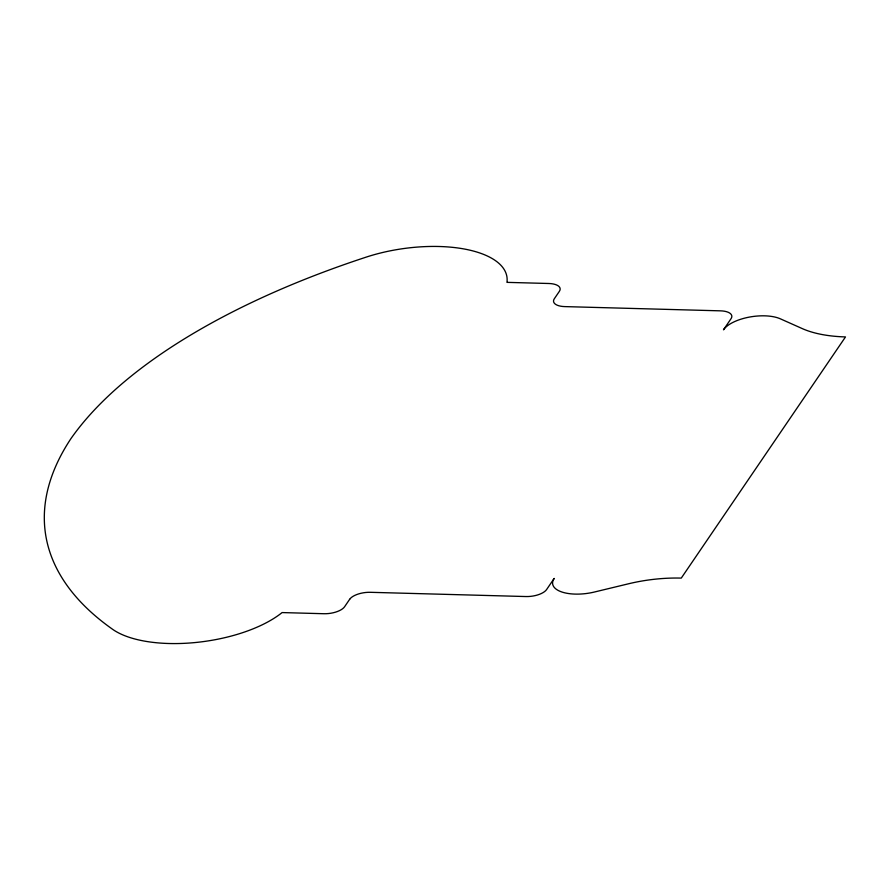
<?xml version="1.0" encoding="UTF-8"?>
<svg xmlns="http://www.w3.org/2000/svg" width="890" height="890" viewBox="0 0 890 890"><rect width="100%" height="100%" fill="white"/><g stroke="black" fill="none" stroke-linecap="round" stroke-linejoin="round"><path stroke-width="1.33" d="M349.659 599.304L344.608 606.724A16.498 7.131 -8.1 0 1 323.982 613.722L282.086 612.576A99.024 42.787 -8.1 0 1 194.599 642.602A99.024 42.787 -8.1 0 1 111.762 628.696A580.603 250.869 -8.1 0 1 70.911 438.659A580.603 250.869 -8.1 0 1 364.377 257.722A99.024 42.787 -8.1 0 1 462.8 248.744A99.024 42.787 -8.1 0 1 506.955 282.364L548.852 283.498A16.498 7.131 -8.1 0 1 559.365 291.341L554.314 298.762A16.498 7.131 -8.1 0 0 564.827 306.605L720.533 310.844A16.498 7.131 -8.1 0 1 731.046 318.687L723.47 329.823A33.008 14.262 -8.1 0 1 748.913 317.174A33.008 14.262 -8.1 0 1 780.397 318.843L802.38 328.644A90.769 39.216 -8.1 0 0 845.5 336.921L681.273 578.1A90.769 39.216 -8.1 0 0 628.64 583.762L594.353 592.039A33.008 14.262 -8.1 0 1 561.779 591.972A33.008 14.262 -8.1 0 1 554.181 578.411L546.605 589.547A16.498 7.131 -8.1 0 1 525.979 596.545L370.284 592.306A16.498 7.131 -8.1 0 0 349.659 599.304"/></g></svg>
